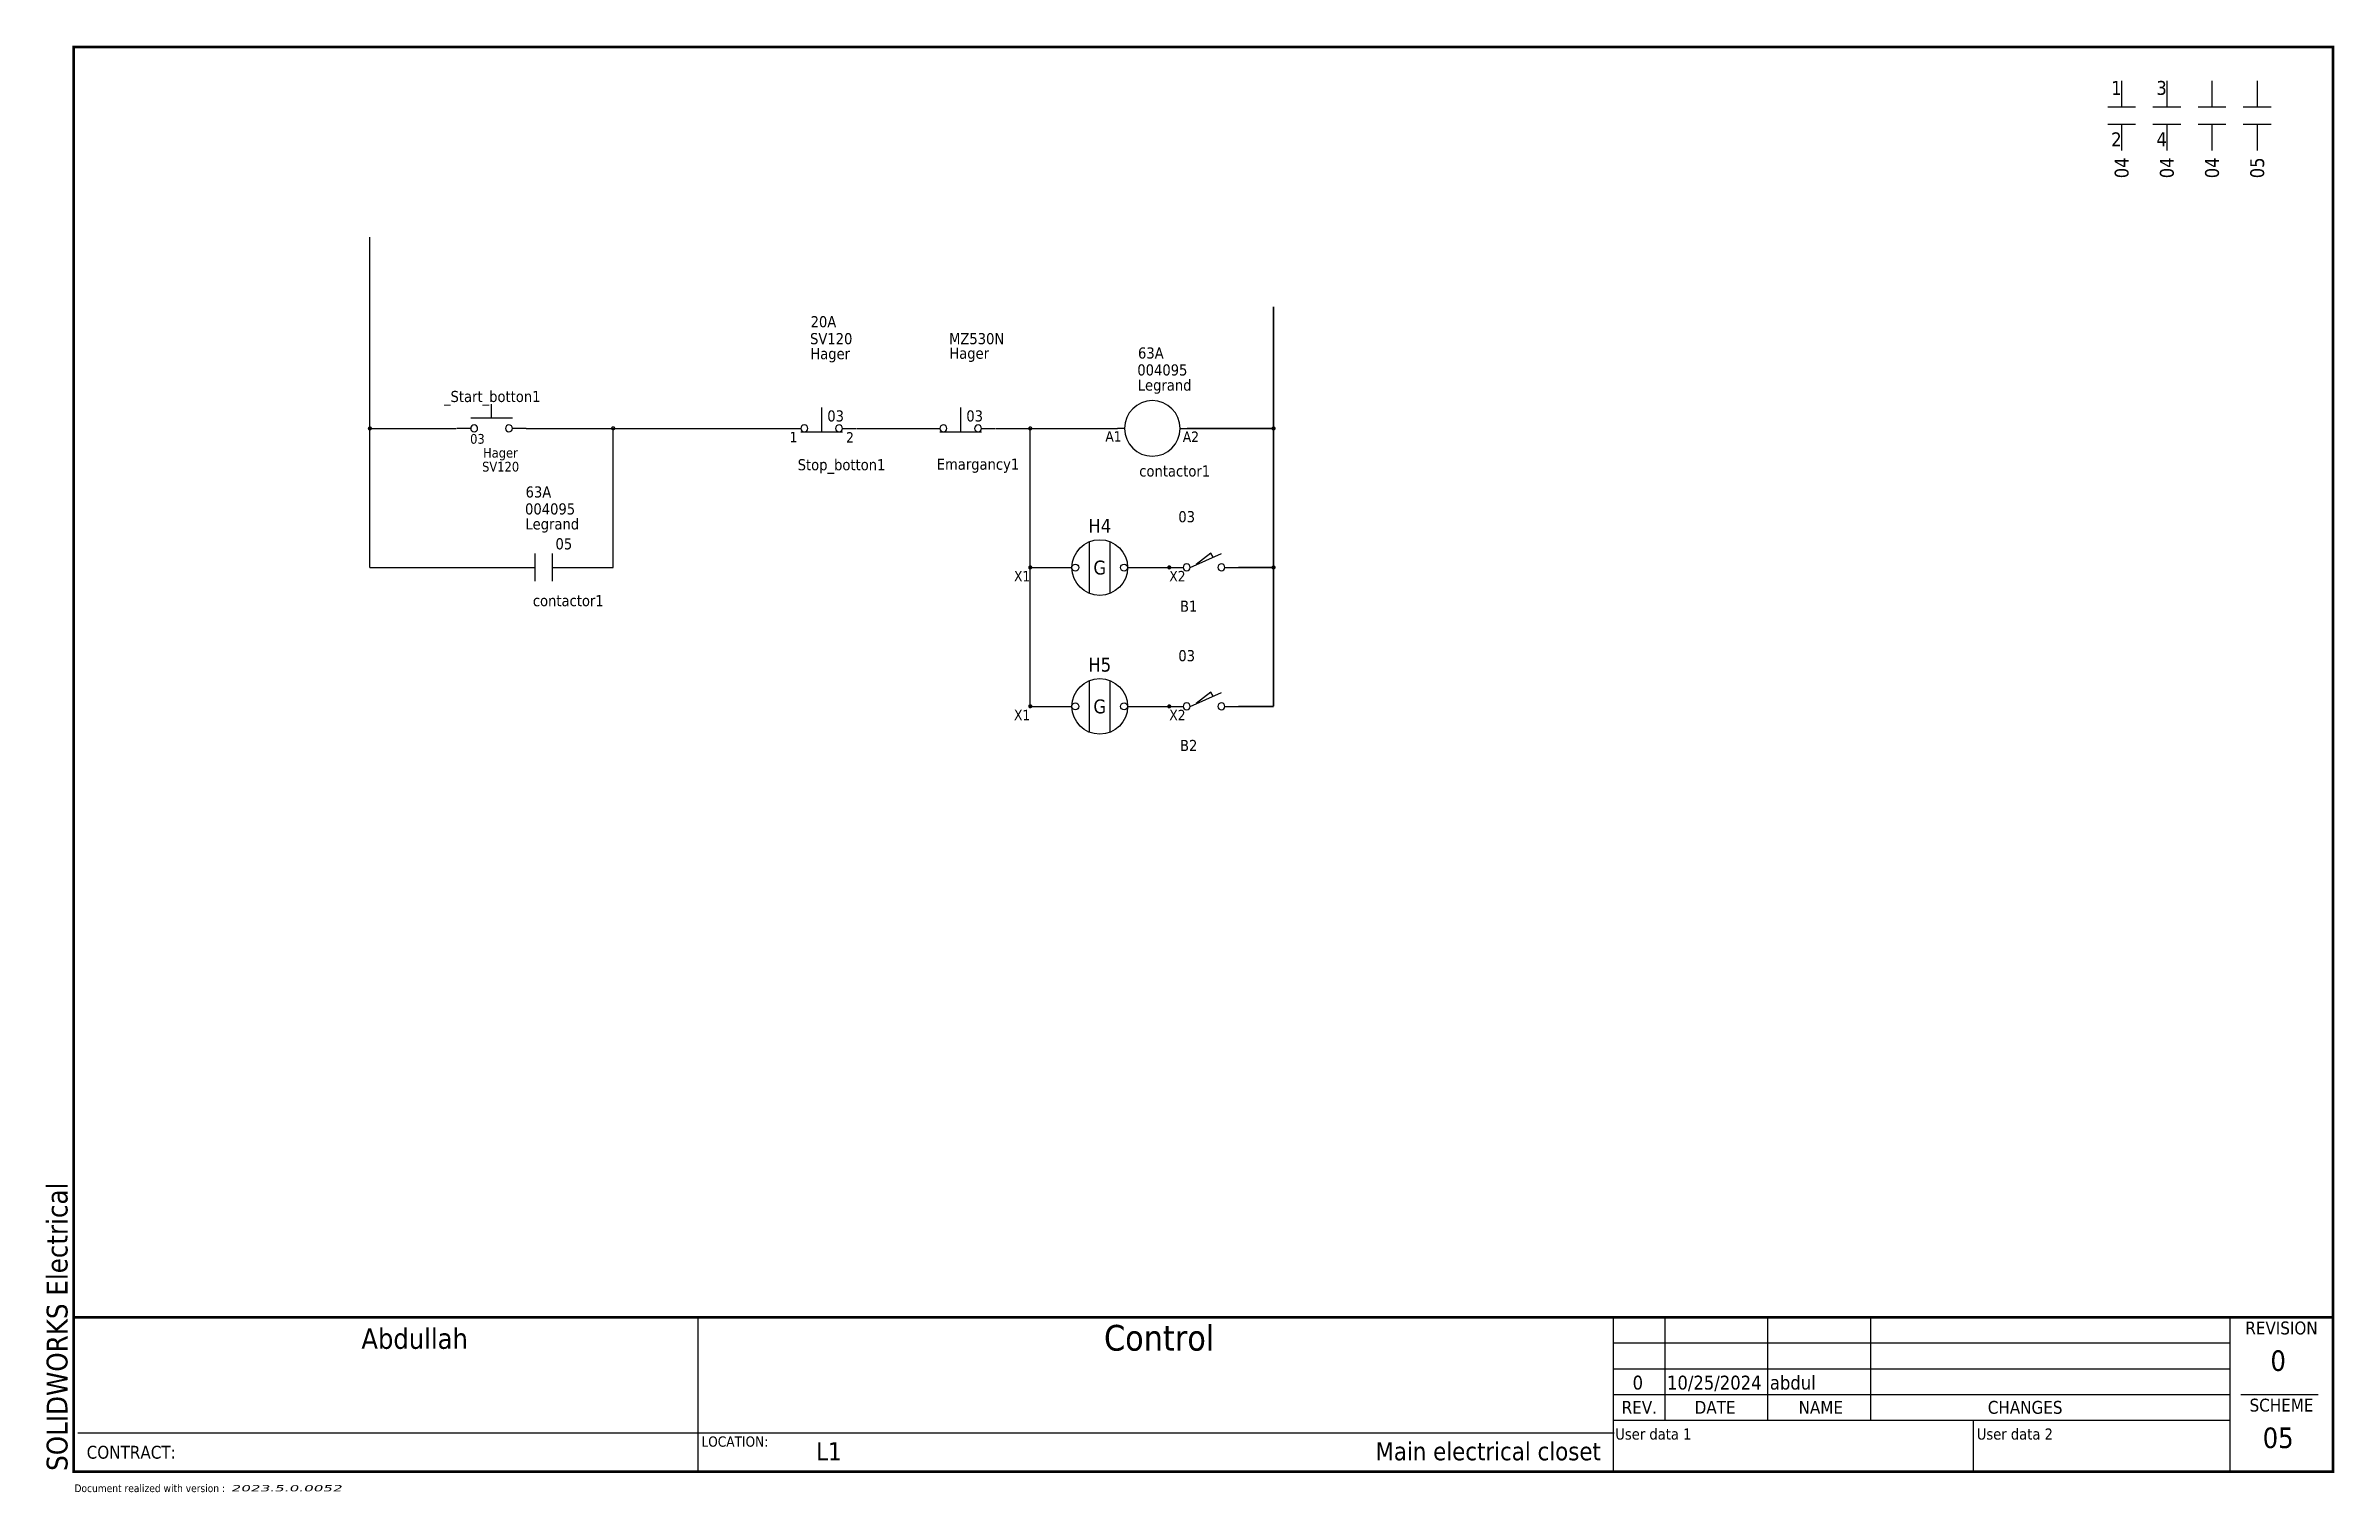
# Model space of a CAD drawing. Header units: inches. Extents: x 0.2 to 16.6, y 0.2 to 10.6.
import ezdxf
from ezdxf.enums import TextEntityAlignment as Align

# ---------------------------------------------------------------- set-up
doc = ezdxf.new("R2010")
doc.units = ezdxf.units.IN
doc.header["$LTSCALE"] = 0.5
doc.header["$MEASUREMENT"] = 0
doc.linetypes.add('CONTINU', pattern=[0])
doc.layers.add('TITLEBLOCK', color=7, linetype='Continuous')
doc.styles.add('SYMBOL', font='', dxfattribs={"height": 0.08})
doc.styles.add('TAHOMA_STANDARD', font='')
doc.styles.add('tr_xref_inlinebomterminal', font='tahoma.ttf', dxfattribs={"height": 0.1})
doc.styles.add('tr_xref_inlinesymbol', font='', dxfattribs={"height": 0.1})
doc.styles.get('SYMBOL').set_extended_font_data('Tahoma')
doc.styles.get('TAHOMA_STANDARD').set_extended_font_data('Tahoma')
doc.styles.get('tr_xref_inlinesymbol').set_extended_font_data('Tahoma')

# ---------------------------------------------------------------- blocks, each defined once
blk = doc.blocks.new('TR_FDP_ANSI_B_EN')
at = {"color": 7}
for p, q in [((4.862, 0.37), (4.862, 1.48)), ((11.446, 0.37), (11.446, 1.48)), ((11.816, 0.74), (11.816, 1.48)), ((12.556, 0.74), (12.556, 1.48)), ((13.296, 0.74), (13.296, 1.48)), ((15.88, 0.37), (15.88, 1.48)), ((11.446, 1.295), (15.88, 1.295)), ((11.446, 1.11), (15.88, 1.11)), ((11.446, 0.925), (15.88, 0.925)), ((15.958, 0.925), (16.513, 0.925)), ((11.446, 0.74), (15.88, 0.74)), ((14.033, 0.74), (14.033, 0.37)), ((11.45, 0.647), (0.4, 0.647))]:
    blk.add_line(p, q, dxfattribs=at)
at = {"color": 7, "const_width": 0.0185}
blk.add_lwpolyline([(0.37, 10.619), (16.62, 10.619), (16.62, 0.37), (0.37, 0.37)], close=True, dxfattribs=at)
blk.add_lwpolyline([(0.37, 1.48), (16.62, 1.48)], dxfattribs=at)
at = {"color": 7, "style": 'TAHOMA_STANDARD'}
for s, p in [('REVISION', (16.25, 1.403)), ('CHANGES', (14.406, 0.832)), ('SCHEME', (16.25, 0.848))]:
    blk.add_text(s, height=0.0925, dxfattribs=at).set_placement(p, align=Align.MIDDLE_CENTER)
for s, p in [('REV.', (11.631, 0.832)), ('DATE', (12.176, 0.832)), ('NAME', (12.936, 0.832))]:
    blk.add_text(s, height=0.0925, dxfattribs=at).set_placement(p, align=Align.MIDDLE)
for s, height, p in [('CONTRACT:', 0.0925, (0.463, 0.509)), ('LOCATION:', 0.074, (4.885, 0.586)), ('Document realized with version :', 0.0555, (0.375, 0.25))]:
    blk.add_text(s, height=height, dxfattribs=at).set_placement(p, align=Align.MIDDLE_LEFT)
blk.add_attdef('#APP_NAME', text='', height=0.15, rotation=90, dxfattribs=at).set_placement((0.25, 0.375), align=Align.MIDDLE_LEFT)
for tag, height, p in [('#PROJECT_DWG_OFFICE', 0.148, (2.822, 1.253)), ('#FOLIO_TZ_0_L1', 0.185, (8.177, 1.24)), ('#PROJECT_DWG_OFFICE_ADDRESS_1', 0.111, (2.822, 1.044)), ('#PROJECT_DWG_OFFICE_ADDRESS_2', 0.111, (2.822, 0.894)), ('#FOLIO_TZ_1_L1', 0.148, (8.18, 0.957)), ('#PROJECT_DWG_OFFICE_ADDRESS_3', 0.111, (2.822, 0.738)), ('#FOLIO_TZ_2_L1', 0.148, (8.177, 0.746))]:
    blk.add_attdef(tag, text='', height=height, dxfattribs=at).set_placement(p, align=Align.CENTER)
for tag, height, p in [('#REV_NO_-0', 0.1, (11.62, 1.38)), ('#REV_NO_-1', 0.1, (11.62, 1.2)), ('#REV_NO', 0.148, (16.226, 1.168)), ('#REV_NO_-2', 0.1, (11.62, 1.01)), ('#FOLIO_TAG', 0.148, (16.226, 0.613))]:
    blk.add_attdef(tag, text='', height=height, dxfattribs=at).set_placement(p, align=Align.MIDDLE_CENTER)
for tag, height, p in [('#REV_CREATED_ON_-0', 0.1, (11.83, 1.38)), ('#REV_CREATED_BY_-0', 0.1, (12.57, 1.38)), ('#REV_NO_-0_TZ_0_L1', 0.1, (13.31, 1.38)), ('#REV_CREATED_ON_-1', 0.1, (11.83, 1.2)), ('#REV_CREATED_BY_-1', 0.1, (12.57, 1.2)), ('#REV_NO_-1_TZ_0_L1', 0.1, (13.31, 1.2)), ('#REV_CREATED_ON_-2', 0.1, (11.83, 1.01)), ('#REV_CREATED_BY_-2', 0.1, (12.57, 1.01)), ('#REV_NO_-2_TZ_0_L1', 0.1, (13.31, 1.01)), ('#FOLIO_LOC_TAG', 0.13, (5.71, 0.516))]:
    blk.add_attdef(tag, text='', height=height, dxfattribs=at).set_placement(p, align=Align.MIDDLE_LEFT)
for tag, p, height in [('##BUNDLE_TX_0_L1', (11.458, 0.6), 0.08), ('##BUNDLE_TX_1_L1', (14.058, 0.6), 0.08), ('#BUNDLE_TX_0', (11.508, 0.45), 0.0925), ('#BUNDLE_TX_1', (14.108, 0.45), 0.0925)]:
    blk.add_attdef(tag, p, '', height=height, dxfattribs=at)
blk.add_attdef('#PROJECT_CONTRACT_NUM', text='', height=0.13, dxfattribs=at).set_placement((1.397, 0.418), align=Align.BOTTOM_LEFT)
blk.add_attdef('#FOLIO_LOC_TZ_0_L1', text='', height=0.13, dxfattribs=at).set_placement((11.354, 0.516), align=Align.MIDDLE_RIGHT)
at = {"color": 7, "style": 'TAHOMA_STANDARD', "oblique": 15, "width": 2.071003}
blk.add_attdef('#ELVER', text='', height=0.0447, dxfattribs=at).set_placement((1.5, 0.25), align=Align.MIDDLE_LEFT)
blk = doc.blocks.new('EW_ANSI_PB_NO')
at = {"color": 0}
for p, q in [((0.25, 0.075), (0.25, 0.175)), ((0, 0), (0.1, 0)), ((0.1, 0.075), (0.4, 0.075)), ((0.4, 0), (0.5, 0))]:
    blk.add_line(p, q, dxfattribs=at)
for centre in [(0.125, 0), (0.375, 0)]:
    blk.add_circle(centre, 0.025, dxfattribs=at)
at = {"color": 0, "style": 'TAHOMA_STANDARD'}
for tag, height, p in [('#LOC_TAG', 0.07, (0.25, 0.39)), ('#FUN_TAG', 0.07, (0.25, 0.29)), ('#TAG', 0.08, (0.25, 0.19))]:
    blk.add_attdef(tag, text='', height=height, dxfattribs=at).set_placement(p, align=Align.CENTER)
at = {"color": 7, "style": 'TAHOMA_STANDARD'}
blk.add_attdef('#COM_TX_0', (0.47, 0.19), '', height=0.07, dxfattribs=at)
at = {"color": 0, "style": 'SYMBOL'}
blk.add_attdef('#P_TAG_0', text='', height=0.075, dxfattribs=at).set_placement((0.03, 0.03), align=Align.RIGHT)
at = {"color": 0}
for tag, p, height, style in [('#P_TAG_1', (0.47, 0.03), 0.075, 'SYMBOL'), ('#REF_MAN', (0.05, -0.21), 0.07, 'TAHOMA_STANDARD'), ('#CROSS_REF', (0.3, -0.11), 0.07, 'TAHOMA_STANDARD'), ('#REF_REF', (0.05, -0.31), 0.07, 'TAHOMA_STANDARD'), ('#TD_1', (0.05, -0.41), 0.07, 'TAHOMA_STANDARD'), ('#TD_2', (0.05, -0.51), 0.07, 'TAHOMA_STANDARD'), ('#TD_3', (0.05, -0.61), 0.07, 'TAHOMA_STANDARD'), ('#TD_4', (0.05, -0.71), 0.07, 'TAHOMA_STANDARD'), ('#TD_5', (0.05, -0.81), 0.07, 'TAHOMA_STANDARD')]:
    blk.add_attdef(tag, p, '', height=height, dxfattribs=dict(at, style=style))
blk = doc.blocks.new('EW_ANSI_WS_NC')
at = {"color": 0}
for p, q in [((0, 0), (0.1, 0)), ((0.4, 0), (0.5, 0))]:
    blk.add_line(p, q, dxfattribs=at)
at = {"color": 0, "extrusion": (0, 0, -1)}
for p, q in [((0.1, 0.025), (0.4, 0.025)), ((0.25, 0.025), (0.25, -0.15))]:
    blk.add_line(p, q, dxfattribs=at)
at = {"color": 0}
for centre in [(0.125, 0), (0.375, 0)]:
    blk.add_circle(centre, 0.025, dxfattribs=at)
at = {"color": 0, "style": 'TAHOMA_STANDARD'}
for tag, p, height in [('#LOC_TAG', (0.08, 0.547), 0.08), ('#FUN_TAG', (0.073, 0.402), 0.08), ('#TAG', (0.077, 0.239), 0.08), ('#P_TAG_1', (0.425, 0.025), 0.075), ('#CROSS_REF', (0.29, -0.13), 0.08), ('#REF_MAN', (0.168, -0.558), 0.08), ('#REF_REF', (0.166, -0.686), 0.08), ('#TD_1', (0.17, -0.808), 0.08), ('#TD_2', (0.166, -0.944), 0.08), ('#TD_3', (0.166, -1.068), 0.08), ('#TD_4', (0.163, -1.194), 0.08), ('#TD_5', (0.166, -1.325), 0.08)]:
    blk.add_attdef(tag, p, '', height=height, dxfattribs=at)
blk.add_attdef('#P_TAG_0', text='', height=0.075, dxfattribs=at).set_placement((0.075, 0.025), align=Align.RIGHT)
at = {"color": 7, "style": 'TAHOMA_STANDARD'}
blk.add_attdef('#COM_TX_0', (0.05, -0.275), '', height=0.075, dxfattribs=at)
blk = doc.blocks.new('EW_ANSI_REL')
at = {"color": 0}
for p, q in [((0.05, 0), (0, 0)), ((0.45, 0), (0.5, 0))]:
    blk.add_line(p, q, dxfattribs=at)
blk.add_circle((0.25, 0), 0.2, dxfattribs=at)
at = {"color": 0, "style": 'TAHOMA_STANDARD'}
for tag, p, height in [('#LOC_TAG', (0.137, 0.552), 0.08), ('#FUN_TAG', (0.135, 0.412), 0.08), ('#TAG', (0.156, 0.266), 0.08), ('#P_TAG_1', (0.47, 0.02), 0.075), ('#REF_MAN', (0.145, -0.333), 0.08), ('#REF_REF', (0.143, -0.461), 0.08), ('#TD_2', (0.143, -0.719), 0.08), ('#TD_1', (0.147, -0.583), 0.08), ('#TD_3', (0.143, -0.842), 0.08), ('#TD_4', (0.14, -0.969), 0.08), ('#TD_5', (0.142, -1.1), 0.08)]:
    blk.add_attdef(tag, p, '', height=height, dxfattribs=at)
blk.add_attdef('#P_TAG_0', text='', height=0.075, dxfattribs=at).set_placement((0.03, 0.02), align=Align.RIGHT)
blk = doc.blocks.new('EW_ANSI_CONTS')
at = {"color": 0}
for p, q in [((0, 0), (0.186, 0)), ((0.187, -0.1), (0.187, 0.1)), ((0.31, -0.1), (0.31, 0.1)), ((0.31, 0), (0.5, 0))]:
    blk.add_line(p, q, dxfattribs=at)
at = {"color": 0, "style": 'TAHOMA_STANDARD'}
for tag, p, height in [('#LOC_TAG', (0.153, 0.485), 0.08), ('#FUN_TAG', (0.15, 0.345), 0.08), ('#TAG', (0.172, 0.199), 0.08), ('#P_TAG_1', (0.425, 0.025), 0.075), ('#CROSS_REF', (0.335, -0.21), 0.08), ('#REF_MAN', (0.118, -0.333), 0.08), ('#REF_REF', (0.116, -0.461), 0.08), ('#TD_2', (0.116, -0.719), 0.08), ('#TD_1', (0.12, -0.583), 0.08), ('#TD_3', (0.116, -0.843), 0.08), ('#TD_4', (0.113, -0.969), 0.08), ('#TD_5', (0.116, -1.1), 0.08)]:
    blk.add_attdef(tag, p, '', height=height, dxfattribs=at)
blk.add_attdef('#P_TAG_0', text='', height=0.075, dxfattribs=at).set_placement((0.075, 0.025), align=Align.RIGHT)
at = {"color": 92, "style": 'tr_xref_inlinebomterminal'}
blk.add_attdef('#Pt0', text='', height=0.1, dxfattribs=at).set_placement((0, 0), align=Align.TOP_RIGHT)
blk.add_attdef('#Pt1', text='', height=0.1, dxfattribs=at).set_placement((0.5, 0), align=Align.BOTTOM_RIGHT)
at = {"color": 1, "style": 'tr_xref_inlinesymbol'}
blk.add_attdef('#REF', text='', height=0.1, rotation=180, dxfattribs=at).set_placement((0.55, 0), align=Align.MIDDLE_RIGHT)
blk = doc.blocks.new('*U13', base_point=(-0.1, -0.25))
at = {"color": 92}
ref = blk.add_blockref('EW_ANSI_CONTS', (0, 0), dxfattribs=dict(at, rotation=270))
ref.add_attrib('#Pt0', '1', dxfattribs={"color": 92, "height": 0.1, "style": 'tr_xref_inlinebomterminal'}).set_placement((0, 0), align=Align.TOP_RIGHT)
ref.add_attrib('#Pt1', '2', dxfattribs={"color": 92, "height": 0.1, "style": 'tr_xref_inlinebomterminal'}).set_placement((0, -0.5), align=Align.BOTTOM_RIGHT)
ref.add_attrib('#REF', '04', dxfattribs={"color": 1, "height": 0.1, "rotation": 90, "style": 'tr_xref_inlinesymbol'}).set_placement((0, -0.55), align=Align.MIDDLE_RIGHT)
ref = blk.add_blockref('EW_ANSI_CONTS', (0.325, 0), dxfattribs=dict(at, rotation=270))
ref.add_attrib('#Pt0', '3', dxfattribs={"color": 92, "height": 0.1, "style": 'tr_xref_inlinebomterminal'}).set_placement((0.325, 0), align=Align.TOP_RIGHT)
ref.add_attrib('#Pt1', '4', dxfattribs={"color": 92, "height": 0.1, "style": 'tr_xref_inlinebomterminal'}).set_placement((0.325, -0.5), align=Align.BOTTOM_RIGHT)
ref.add_attrib('#REF', '04', dxfattribs={"color": 1, "height": 0.1, "rotation": 90, "style": 'tr_xref_inlinesymbol'}).set_placement((0.325, -0.55), align=Align.MIDDLE_RIGHT)
at = {"color": 10, "rotation": 270}
for p, values in [((0.65, 0), {'#REF': '04'}), ((0.975, 0), {'#REF': '05'})]:
    blk.add_blockref('EW_ANSI_CONTS', p, dxfattribs=at).add_auto_attribs(values)
blk = doc.blocks.new('EW_ANSI_LS_NO')
for p, q in [((0, 0), (0.1, 0)), ((0.15, 0), (0.375, -0.1)), ((0.4, 0), (0.5, 0))]:
    blk.add_line(p, q)
at = {"extrusion": (0, 0, -1)}
for p, q in [((0.3, -0.103), (0.194, -0.02)), ((0.315, -0.073), (0.3, -0.103))]:
    blk.add_line(p, q, dxfattribs=at)
for centre in [(0.125, 0), (0.375, 0)]:
    blk.add_circle(centre, 0.025)
for p in [(0, 0), (0.5, 0)]:
    blk.add_point(p)
at = {"color": 0, "style": 'TAHOMA_STANDARD'}
for tag, p, height in [('#LOC_TAG', (0.08, 0.547), 0.08), ('#FUN_TAG', (0.073, 0.402), 0.08), ('#TAG', (0.077, 0.239), 0.08), ('#P_TAG_1', (0.425, 0.025), 0.075), ('#CROSS_REF', (0.065, -0.405), 0.08)]:
    blk.add_attdef(tag, p, '', height=height, dxfattribs=at)
blk.add_attdef('#P_TAG_0', text='', height=0.075, dxfattribs=at).set_placement((0.075, 0.025), align=Align.RIGHT)
blk = doc.blocks.new('EW_LTG')
for p, q in [((8.5, -3.71), (8.5, 3.71)), ((11.5, -3.71), (11.5, 3.71))]:
    blk.add_line(p, q)
at = {"color": 0}
for p, q in [((0, 0), (6, 0)), ((14, 0), (20, 0))]:
    blk.add_line(p, q, dxfattribs=at)
for centre, radius in [((10, 0), 4), ((6.5, 0), 0.5), ((13.5, 0), 0.5)]:
    blk.add_circle(centre, radius)
for p in [(0, 0.01), (20, 0.01)]:
    blk.add_point(p)
at = {"style": 'TAHOMA_STANDARD'}
blk.add_text('G', height=2, dxfattribs=at).set_placement((10, 0), align=Align.MIDDLE)
at = {"linetype": 'CONTINU', "style": 'TAHOMA_STANDARD'}
for tag, p in [('#TAG', (10, 5.01)), ('#TD_2', (10, -7.49)), ('#TD_6', (10, -9.99)), ('#COM_TX_0', (10, -12.49)), ('#COM_TX_1', (10, -14.99))]:
    blk.add_attdef(tag, text='', height=2, dxfattribs=at).set_placement(p, align=Align.CENTER)
at = {"style": 'TAHOMA_STANDARD'}
blk.add_attdef('#P_TAG_0', text='', height=1.5, dxfattribs=at).set_placement((0, -0.49), align=Align.TOP_RIGHT)
blk.add_attdef('#P_TAG_1', text='', height=1.5, dxfattribs=at).set_placement((20, -0.49), align=Align.TOP_LEFT)

msp = doc.modelspace()

# ---------------------------------------------------------------- linework, layer by layer
at = {"color": 241, "linetype": 'Continuous'}
for points in [[(2.5, 7.875), (2.5, 9.25)], [(2.5, 7.875), (3.12, 7.875)], [(2.5, 6.875), (2.5, 7.875)], [(3.625, 7.875), (4.25, 7.875)], [(4.25, 6.875), (4.25, 7.875)], [(4.25, 7.875), (5.5, 7.875)], [(6.005, 7.875), (6.5, 7.875)], [(7.005, 7.875), (7.25, 7.875)], [(7.25, 5.875), (7.25, 7.875)], [(7.25, 7.875), (7.878, 7.875)], [(2.5, 6.875), (3.5, 6.875)], [(4, 6.875), (4.25, 6.875)]]:
    msp.add_lwpolyline(points, dxfattribs=at)
at = {"color": 5, "linetype": 'Continuous', "const_width": 0.0125}
for points in [[(9, 7.875), (9, 8.75)], [(8.377, 7.875), (9, 7.875)], [(9, 6.875), (9, 7.875)], [(8.75, 6.875), (9, 6.875)], [(9, 5.875), (9, 6.875)], [(8.75, 5.875), (9, 5.875)]]:
    msp.add_lwpolyline(points, dxfattribs=at)
at = {"color": 221}
for points in [[(2.505, 7.875, 0.02, 0.02, 1), (2.495, 7.875, 0.02, 0.02, 1)], [(4.255, 7.876, 0.02, 0.02, 1), (4.245, 7.876, 0.02, 0.02, 1)], [(7.255, 7.875, 0.02, 0.02, 1), (7.245, 7.875, 0.02, 0.02, 1)], [(9.005, 7.875, 0.02, 0.02, 1), (8.995, 7.875, 0.02, 0.02, 1)], [(9.005, 6.875, 0.02, 0.02, 1), (8.995, 6.875, 0.02, 0.02, 1)]]:
    msp.add_lwpolyline(points, format="xyseb", close=True, dxfattribs=at)
at = {"color": 12}
for points in [[(7.255, 6.875, 0.02, 0.02, 1), (7.245, 6.875, 0.02, 0.02, 1)], [(8.255, 6.875, 0.02, 0.02, 1), (8.245, 6.875, 0.02, 0.02, 1)], [(7.255, 5.876, 0.02, 0.02, 1), (7.245, 5.876, 0.02, 0.02, 1)], [(8.255, 5.875, 0.02, 0.02, 1), (8.245, 5.875, 0.02, 0.02, 1)]]:
    msp.add_lwpolyline(points, format="xyseb", close=True, dxfattribs=at)

# ---------------------------------------------------------------- block references
msp.add_blockref('*U13', (15, 10.125))
at = {"extrusion": (0, 0, -1)}
ref = msp.add_blockref('EW_ANSI_WS_NC', (-5.5, 7.875), dxfattribs=dict(at, rotation=180))
ref.add_attrib('#P_TAG_0', '1', dxfattribs={"color": 0, "height": 0.075, "style": 'TAHOMA_STANDARD'}).set_placement((5.575, 7.775), align=Align.RIGHT)
ref.add_attrib('#P_TAG_1', '2', (5.925, 7.773), dxfattribs={"color": 0, "height": 0.075, "style": 'TAHOMA_STANDARD'})
ref.add_attrib('#TAG', 'Stop_botton1', (5.577, 7.574), dxfattribs={"color": 0, "height": 0.08, "style": 'TAHOMA_STANDARD'})
ref.add_attrib('#CROSS_REF', '03', (5.79, 7.925), dxfattribs={"color": 0, "height": 0.08, "style": 'TAHOMA_STANDARD'})
ref.add_attrib('#TD_1', '20A', (5.67, 8.603), dxfattribs={"color": 0, "height": 0.08, "style": 'TAHOMA_STANDARD'})
ref.add_attrib('#REF_REF', 'SV120', (5.666, 8.481), dxfattribs={"color": 0, "height": 0.08, "style": 'TAHOMA_STANDARD'})
ref.add_attrib('#REF_MAN', 'Hager', (5.668, 8.373), dxfattribs={"color": 0, "height": 0.08, "style": 'TAHOMA_STANDARD'})
ref = msp.add_blockref('EW_ANSI_WS_NC', (-6.5, 7.875), dxfattribs=dict(at, rotation=180))
ref.add_attrib('#TAG', 'Emargancy1', (6.577, 7.578), dxfattribs={"color": 0, "height": 0.08, "style": 'TAHOMA_STANDARD'})
ref.add_attrib('#CROSS_REF', '03', (6.79, 7.925), dxfattribs={"color": 0, "height": 0.08, "style": 'TAHOMA_STANDARD'})
ref.add_attrib('#REF_REF', 'MZ530N', (6.666, 8.481), dxfattribs={"color": 0, "height": 0.08, "style": 'TAHOMA_STANDARD'})
ref.add_attrib('#REF_MAN', 'Hager', (6.668, 8.376), dxfattribs={"color": 0, "height": 0.08, "style": 'TAHOMA_STANDARD'})
ref = msp.add_blockref('EW_ANSI_REL', (-7.878, 7.875), dxfattribs=dict(at, rotation=180))
ref.add_attrib('#TAG', 'contactor1', (8.034, 7.529), dxfattribs={"color": 0, "height": 0.08, "style": 'TAHOMA_STANDARD'})
ref.add_attrib('#REF_MAN', 'Legrand', (8.023, 8.147), dxfattribs={"color": 0, "height": 0.08, "style": 'TAHOMA_STANDARD'})
ref.add_attrib('#REF_REF', '004095', (8.02, 8.256), dxfattribs={"color": 0, "height": 0.08, "style": 'TAHOMA_STANDARD'})
ref.add_attrib('#TD_1', '63A', (8.025, 8.378), dxfattribs={"color": 0, "height": 0.08, "style": 'TAHOMA_STANDARD'})
ref.add_attrib('#P_TAG_0', 'A1', dxfattribs={"color": 0, "height": 0.075, "style": 'TAHOMA_STANDARD'}).set_placement((7.907, 7.78), align=Align.RIGHT)
ref.add_attrib('#P_TAG_1', 'A2', (8.347, 7.778), dxfattribs={"color": 0, "height": 0.075, "style": 'TAHOMA_STANDARD'})
ref = msp.add_blockref('EW_ANSI_PB_NO', (-3.625, 7.875), dxfattribs=at)
ref.add_attrib('#TAG', '_Start_botton1', dxfattribs={"color": 0, "height": 0.08, "style": 'TAHOMA_STANDARD'}).set_placement((3.38, 8.065), align=Align.CENTER)
ref.add_attrib('#CROSS_REF', '03', (3.221, 7.765), dxfattribs={"color": 0, "height": 0.07, "style": 'TAHOMA_STANDARD'})
ref.add_attrib('#REF_MAN', 'Hager', (3.314, 7.665), dxfattribs={"color": 0, "height": 0.07, "style": 'TAHOMA_STANDARD'})
ref.add_attrib('#REF_REF', 'SV120', (3.307, 7.565), dxfattribs={"color": 0, "height": 0.07, "style": 'TAHOMA_STANDARD'})
ref = msp.add_blockref('EW_ANSI_CONTS', (-3.5, 6.875), dxfattribs=dict(at, rotation=180))
ref.add_attrib('#TAG', 'contactor1', (3.672, 6.596), dxfattribs={"color": 0, "height": 0.08, "style": 'TAHOMA_STANDARD'})
ref.add_attrib('#CROSS_REF', '05', (3.835, 7.005), dxfattribs={"color": 0, "height": 0.08, "style": 'TAHOMA_STANDARD'})
ref.add_attrib('#REF_MAN', 'Legrand', (3.618, 7.148), dxfattribs={"color": 0, "height": 0.08, "style": 'TAHOMA_STANDARD'})
ref.add_attrib('#REF_REF', '004095', (3.616, 7.256), dxfattribs={"color": 0, "height": 0.08, "style": 'TAHOMA_STANDARD'})
ref.add_attrib('#TD_1', '63A', (3.62, 7.378), dxfattribs={"color": 0, "height": 0.08, "style": 'TAHOMA_STANDARD'})
ref = msp.add_blockref('EW_ANSI_LS_NO', (-8.25, 6.875), dxfattribs=dict(at, rotation=180))
ref.add_attrib('#CROSS_REF', '03', (8.315, 7.2), dxfattribs={"color": 0, "height": 0.08, "style": 'TAHOMA_STANDARD'})
ref.add_attrib('#TAG', 'B1', (8.327, 6.556), dxfattribs={"color": 0, "height": 0.08, "style": 'TAHOMA_STANDARD'})
at = {"xscale": 0.05, "yscale": 0.05, "zscale": 0.05}
for p, values in [((7.25, 6.874), {'#TAG': 'H4', '#P_TAG_0': 'X1', '#P_TAG_1': 'X2'}), ((7.25, 5.875), {'#TAG': 'H5', '#P_TAG_0': 'X1', '#P_TAG_1': 'X2'})]:
    msp.add_blockref('EW_LTG', p, dxfattribs=at).add_auto_attribs(values)
at = {"extrusion": (0, 0, -1)}
ref = msp.add_blockref('EW_ANSI_LS_NO', (-8.25, 5.875), dxfattribs=dict(at, rotation=180))
ref.add_attrib('#CROSS_REF', '03', (8.315, 6.2), dxfattribs={"color": 0, "height": 0.08, "style": 'TAHOMA_STANDARD'})
ref.add_attrib('#TAG', 'B2', (8.327, 5.554), dxfattribs={"color": 0, "height": 0.08, "style": 'TAHOMA_STANDARD'})
at = {"layer": 'TITLEBLOCK'}
msp.add_blockref('TR_FDP_ANSI_B_EN', (0, 0), dxfattribs=at).add_auto_attribs({'#FOLIO_TAG': '05', '#FOLIO_LOC_TAG': 'L1', '#FOLIO_LOC_TZ_0_L1': 'Main electrical closet', '#FOLIO_TZ_0_L1': 'Control', '#REV_NO': '0', '#ELVER': '2023.5.0.0052', '#PROJECT_DWG_OFFICE': 'Abdullah', '##BUNDLE_TX_0_L1': 'User data 1', '##BUNDLE_TX_1_L1': 'User data 2', '#REV_NO_-2': '0', '#REV_CREATED_BY_-2': 'abdul', '#REV_CREATED_ON_-2': '10/25/2024', '#APP_NAME': 'SOLIDWORKS Electrical'})

doc.saveas('drawing.dxf')
